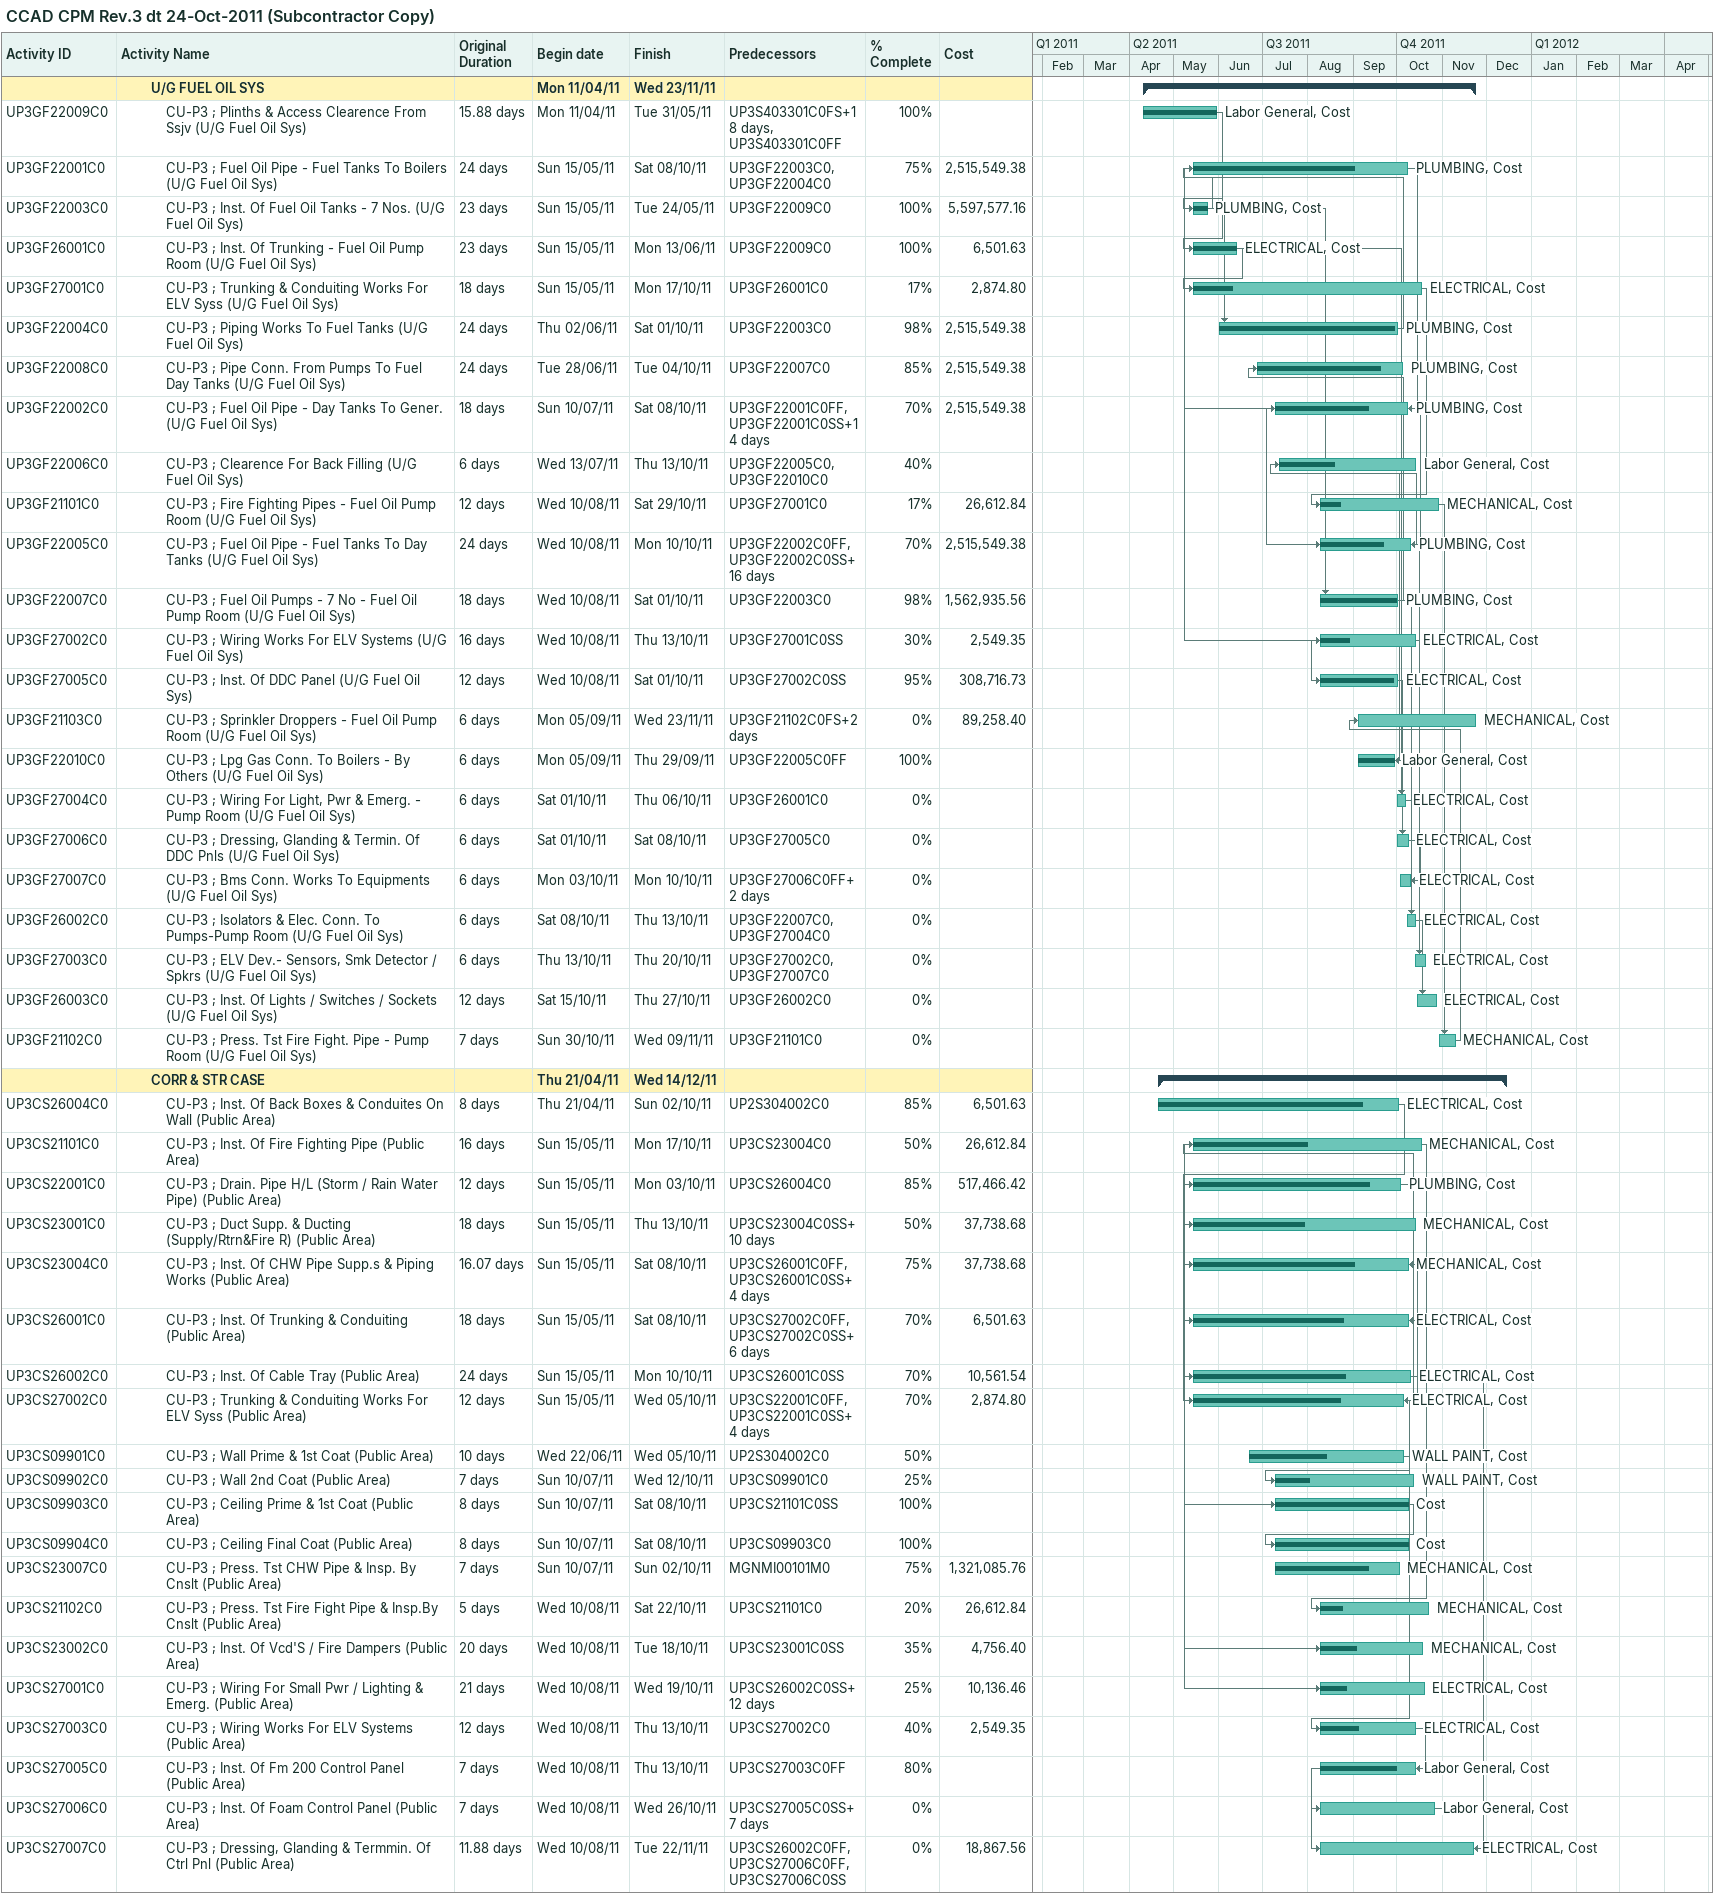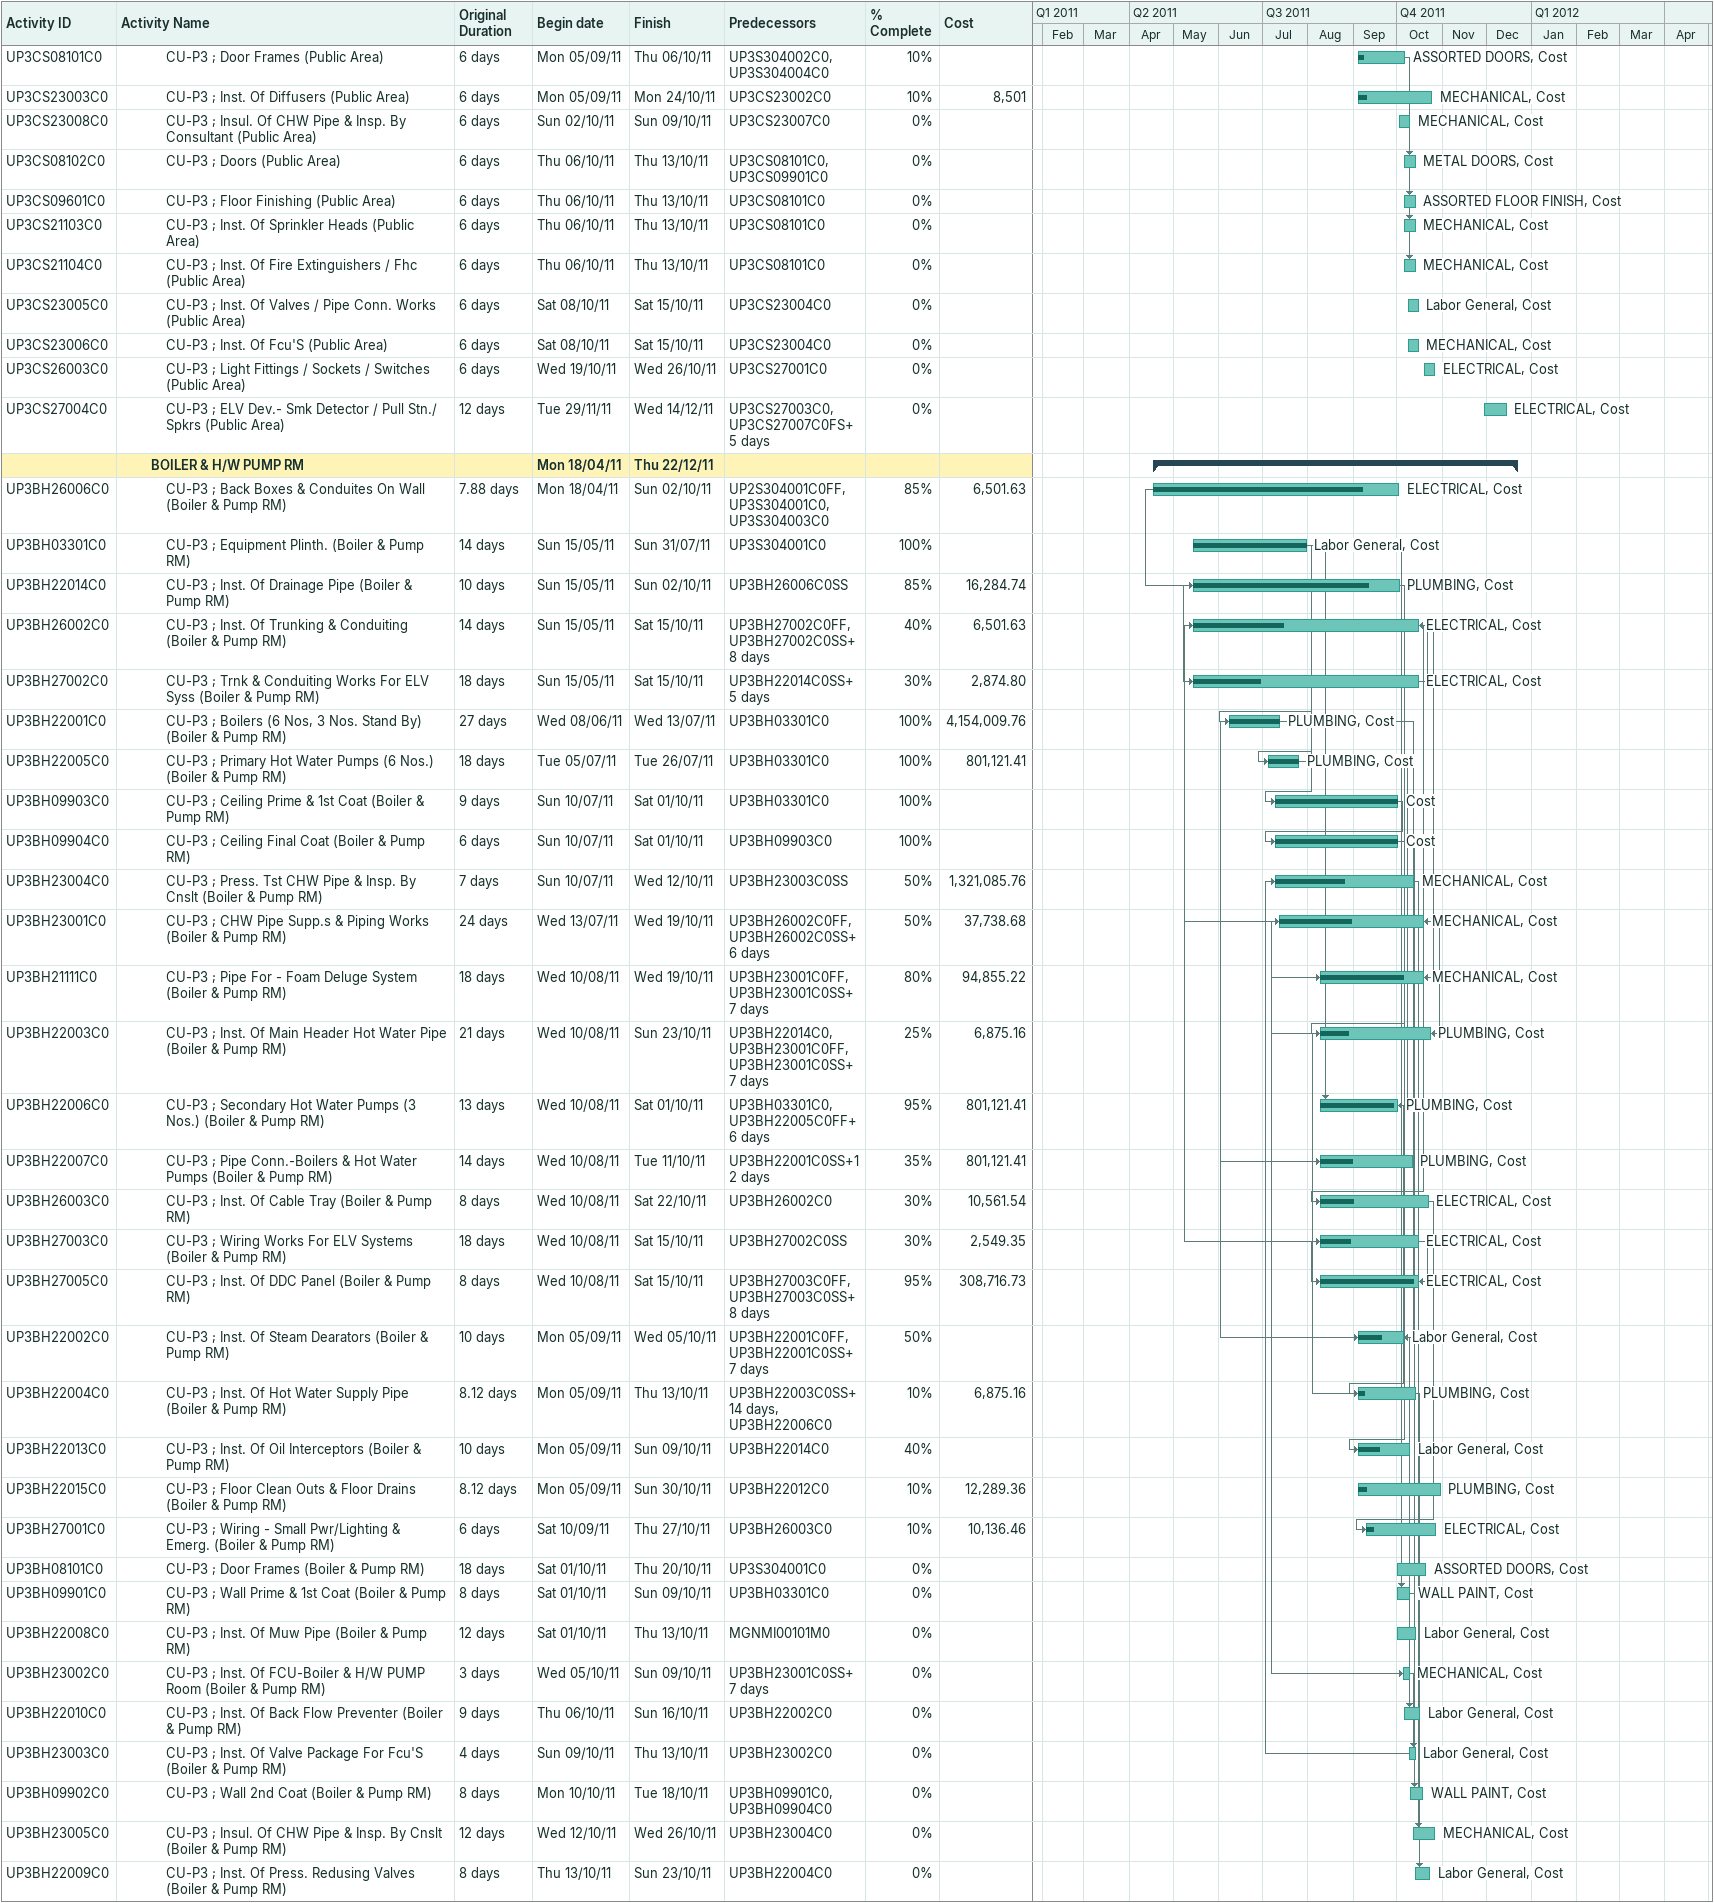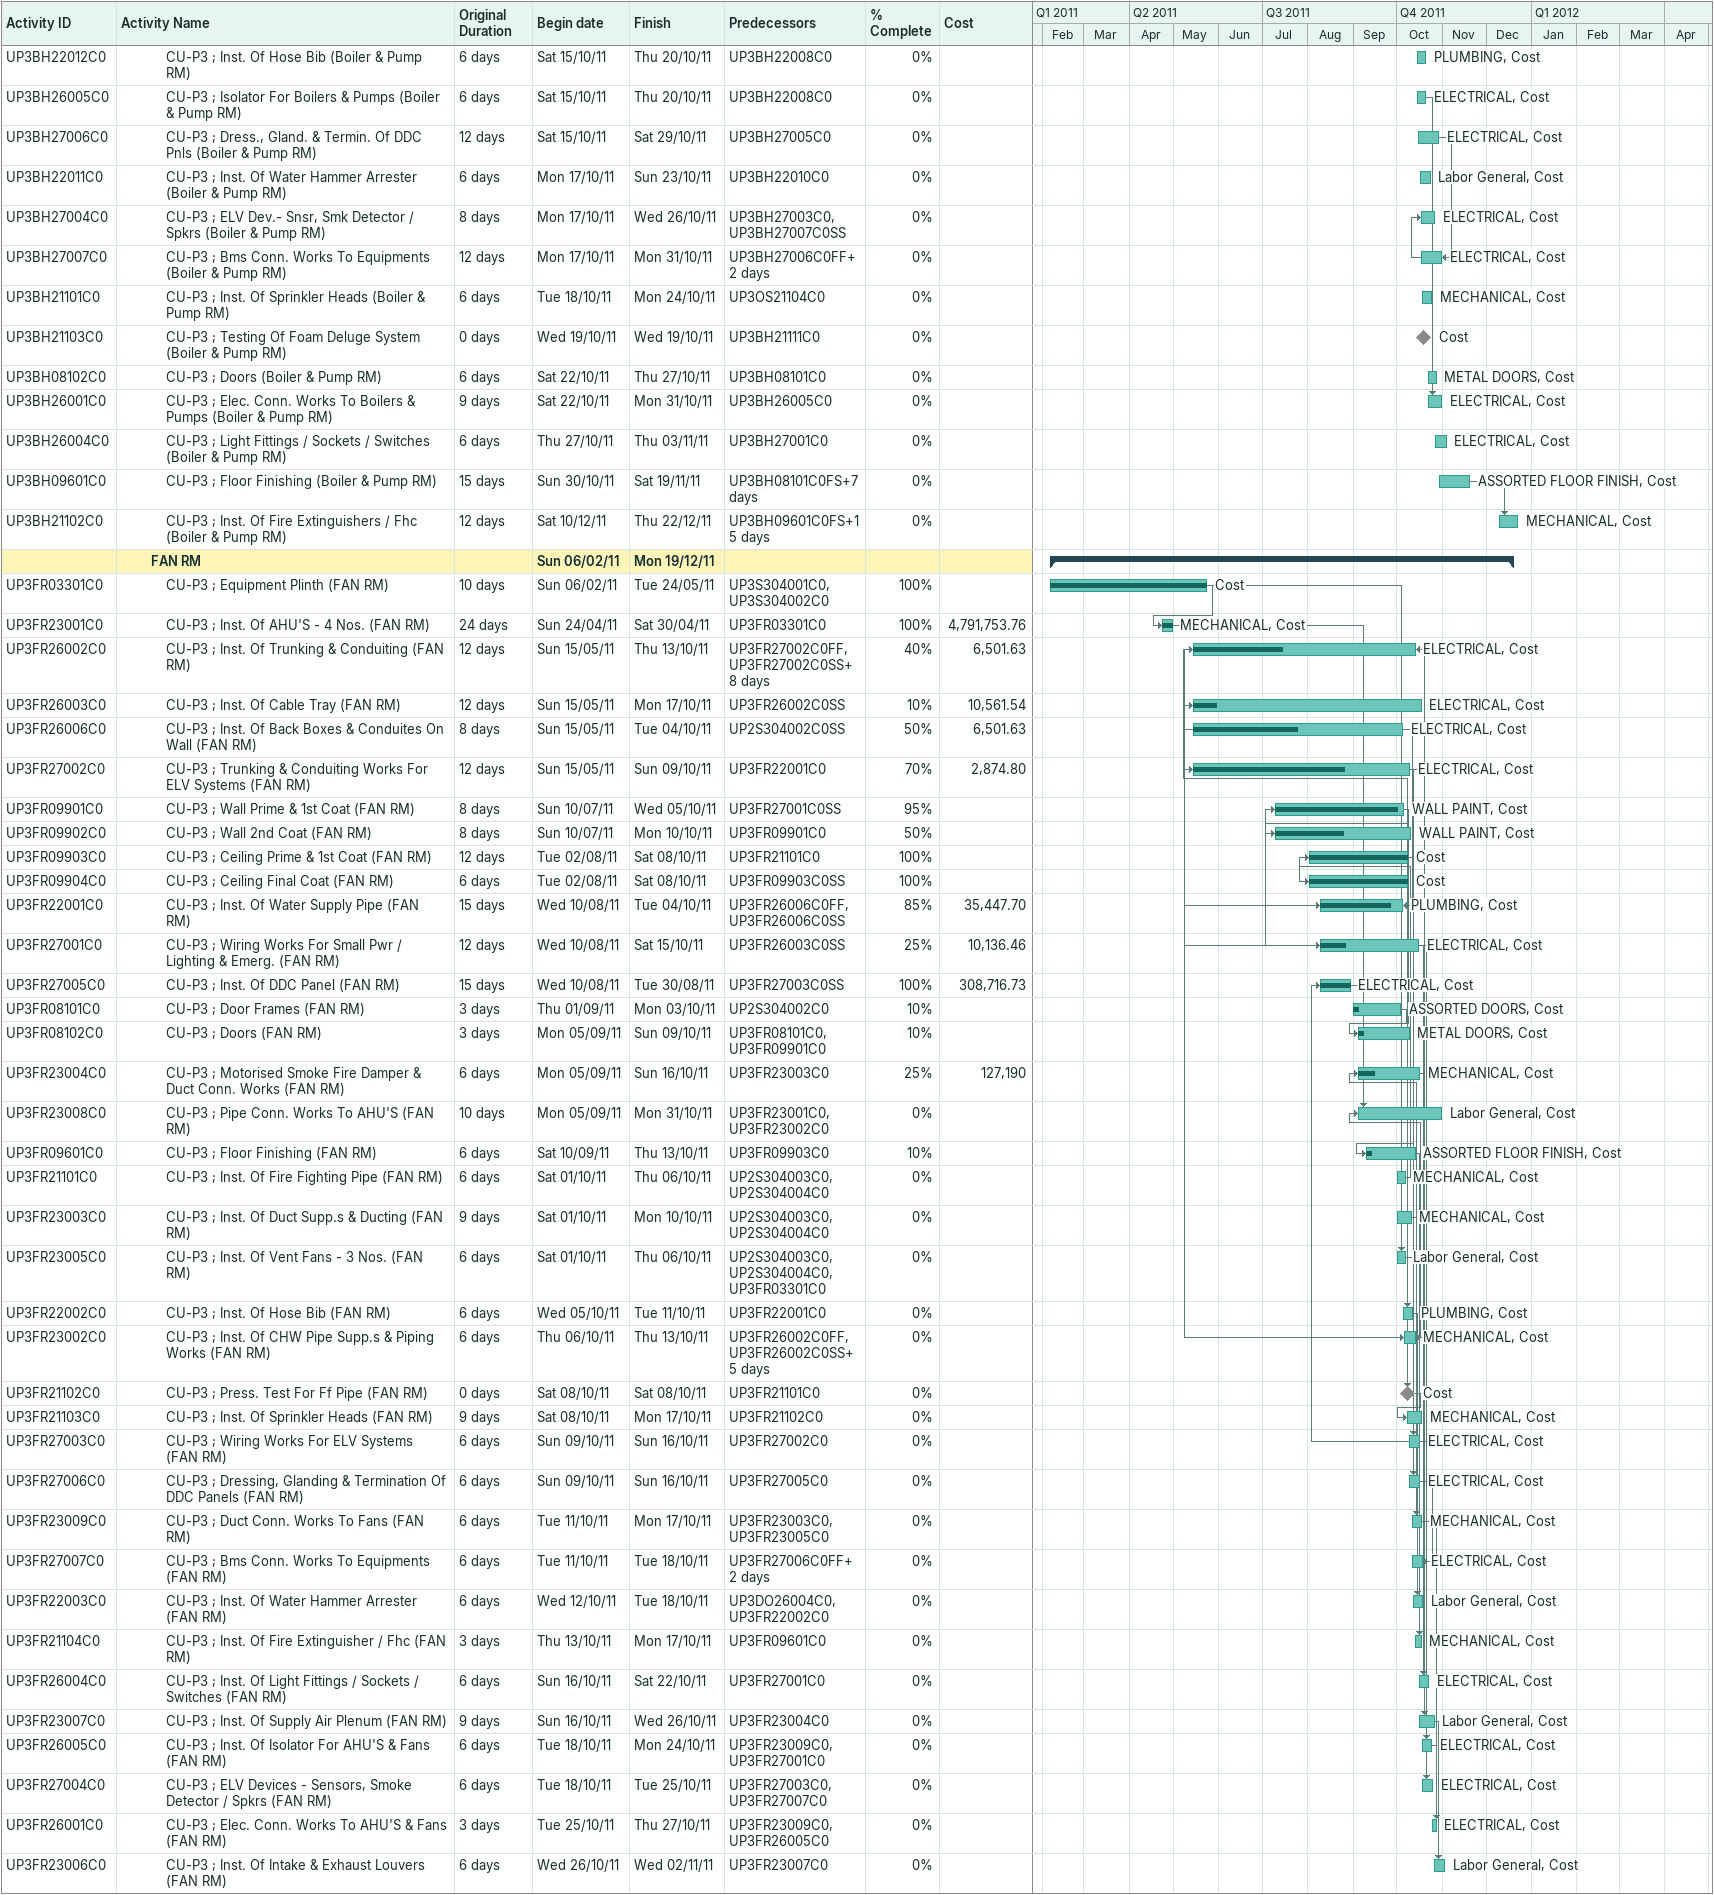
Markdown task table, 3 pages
CCAD CPM Rev.3 dt 24-Oct-2011 (Subcontractor Copy)

| ID | Level | Task | Original duration | Start | Finish | Predecessors | Resources | % complete | Cost |
|---|---|---|---|---|---|---|---|---|---|
|  | 3 | **U/G FUEL OIL SYS** |  | 2011-04-11 | 2011-11-23 |  |  |  |  |
| UP3GF22009C0 | 4 | CU-P3 ; Plinths & Access Clearence From Ssjv (U/G Fuel Oil Sys) | 15.88d | 2011-04-11 | 2011-05-31 | UP3S403301C0FS+18d, UP3S403301C0FF | Labor General, Cost | 100 |  |
| UP3GF22001C0 | 4 | CU-P3 ; Fuel Oil Pipe - Fuel Tanks To Boilers (U/G Fuel Oil Sys) | 24d | 2011-05-15 | 2011-10-08 | UP3GF22003C0, UP3GF22004C0 | PLUMBING, Cost | 75 | 2515549.38 |
| UP3GF22003C0 | 4 | CU-P3 ; Inst. Of Fuel Oil Tanks - 7 Nos. (U/G Fuel Oil Sys) | 23d | 2011-05-15 | 2011-05-24 | UP3GF22009C0 | PLUMBING, Cost | 100 | 5597577.16 |
| UP3GF26001C0 | 4 | CU-P3 ; Inst. Of Trunking - Fuel Oil Pump Room (U/G Fuel Oil Sys) | 23d | 2011-05-15 | 2011-06-13 | UP3GF22009C0 | ELECTRICAL, Cost | 100 | 6501.63 |
| UP3GF27001C0 | 4 | CU-P3 ; Trunking & Conduiting Works For ELV Syss (U/G Fuel Oil Sys) | 18d | 2011-05-15 | 2011-10-17 | UP3GF26001C0 | ELECTRICAL, Cost | 17 | 2874.80 |
| UP3GF22004C0 | 4 | CU-P3 ; Piping Works To Fuel Tanks (U/G Fuel Oil Sys) | 24d | 2011-06-02 | 2011-10-01 | UP3GF22003C0 | PLUMBING, Cost | 98 | 2515549.38 |
| UP3GF22008C0 | 4 | CU-P3 ; Pipe Conn. From Pumps To Fuel Day Tanks (U/G Fuel Oil Sys) | 24d | 2011-06-28 | 2011-10-04 | UP3GF22007C0 | PLUMBING, Cost | 85 | 2515549.38 |
| UP3GF22002C0 | 4 | CU-P3 ; Fuel Oil Pipe - Day Tanks To Gener. (U/G Fuel Oil Sys) | 18d | 2011-07-10 | 2011-10-08 | UP3GF22001C0FF, UP3GF22001C0SS+14d | PLUMBING, Cost | 70 | 2515549.38 |
| UP3GF22006C0 | 4 | CU-P3 ; Clearence For Back Filling (U/G Fuel Oil Sys) | 6d | 2011-07-13 | 2011-10-13 | UP3GF22005C0, UP3GF22010C0 | Labor General, Cost | 40 |  |
| UP3GF21101C0 | 4 | CU-P3 ; Fire Fighting Pipes - Fuel Oil Pump Room (U/G Fuel Oil Sys) | 12d | 2011-08-10 | 2011-10-29 | UP3GF27001C0 | MECHANICAL, Cost | 17 | 26612.84 |
| UP3GF22005C0 | 4 | CU-P3 ; Fuel Oil Pipe - Fuel Tanks To Day Tanks (U/G Fuel Oil Sys) | 24d | 2011-08-10 | 2011-10-10 | UP3GF22002C0FF, UP3GF22002C0SS+16d | PLUMBING, Cost | 70 | 2515549.38 |
| UP3GF22007C0 | 4 | CU-P3 ; Fuel Oil Pumps - 7 No - Fuel Oil Pump Room (U/G Fuel Oil Sys) | 18d | 2011-08-10 | 2011-10-01 | UP3GF22003C0 | PLUMBING, Cost | 98 | 1562935.56 |
| UP3GF27002C0 | 4 | CU-P3 ; Wiring Works For ELV Systems (U/G Fuel Oil Sys) | 16d | 2011-08-10 | 2011-10-13 | UP3GF27001C0SS | ELECTRICAL, Cost | 30 | 2549.35 |
| UP3GF27005C0 | 4 | CU-P3 ; Inst. Of DDC Panel (U/G Fuel Oil Sys) | 12d | 2011-08-10 | 2011-10-01 | UP3GF27002C0SS | ELECTRICAL, Cost | 95 | 308716.73 |
| UP3GF21103C0 | 4 | CU-P3 ; Sprinkler Droppers - Fuel Oil Pump Room (U/G Fuel Oil Sys) | 6d | 2011-09-05 | 2011-11-23 | UP3GF21102C0FS+2d | MECHANICAL, Cost | 0 | 89258.40 |
| UP3GF22010C0 | 4 | CU-P3 ; Lpg Gas Conn. To Boilers - By Others (U/G Fuel Oil Sys) | 6d | 2011-09-05 | 2011-09-29 | UP3GF22005C0FF | Labor General, Cost | 100 |  |
| UP3GF27004C0 | 4 | CU-P3 ; Wiring For Light, Pwr & Emerg. - Pump Room (U/G Fuel Oil Sys) | 6d | 2011-10-01 | 2011-10-06 | UP3GF26001C0 | ELECTRICAL, Cost | 0 |  |
| UP3GF27006C0 | 4 | CU-P3 ; Dressing, Glanding & Termin. Of DDC Pnls (U/G Fuel Oil Sys) | 6d | 2011-10-01 | 2011-10-08 | UP3GF27005C0 | ELECTRICAL, Cost | 0 |  |
| UP3GF27007C0 | 4 | CU-P3 ; Bms Conn. Works To Equipments (U/G Fuel Oil Sys) | 6d | 2011-10-03 | 2011-10-10 | UP3GF27006C0FF+2d | ELECTRICAL, Cost | 0 |  |
| UP3GF26002C0 | 4 | CU-P3 ; Isolators & Elec. Conn. To Pumps-Pump Room (U/G Fuel Oil Sys) | 6d | 2011-10-08 | 2011-10-13 | UP3GF22007C0, UP3GF27004C0 | ELECTRICAL, Cost | 0 |  |
| UP3GF27003C0 | 4 | CU-P3 ; ELV Dev.- Sensors, Smk Detector / Spkrs (U/G Fuel Oil Sys) | 6d | 2011-10-13 | 2011-10-20 | UP3GF27002C0, UP3GF27007C0 | ELECTRICAL, Cost | 0 |  |
| UP3GF26003C0 | 4 | CU-P3 ; Inst. Of Lights / Switches / Sockets (U/G Fuel Oil Sys) | 12d | 2011-10-15 | 2011-10-27 | UP3GF26002C0 | ELECTRICAL, Cost | 0 |  |
| UP3GF21102C0 | 4 | CU-P3 ; Press. Tst Fire Fight. Pipe - Pump Room (U/G Fuel Oil Sys) | 7d | 2011-10-30 | 2011-11-09 | UP3GF21101C0 | MECHANICAL, Cost | 0 |  |
|  | 3 | **CORR & STR CASE** |  | 2011-04-21 | 2011-12-14 |  |  |  |  |
| UP3CS26004C0 | 4 | CU-P3 ; Inst. Of Back Boxes & Conduites On Wall (Public Area) | 8d | 2011-04-21 | 2011-10-02 | UP2S304002C0 | ELECTRICAL, Cost | 85 | 6501.63 |
| UP3CS21101C0 | 4 | CU-P3 ; Inst. Of Fire Fighting Pipe (Public Area) | 16d | 2011-05-15 | 2011-10-17 | UP3CS23004C0 | MECHANICAL, Cost | 50 | 26612.84 |
| UP3CS22001C0 | 4 | CU-P3 ; Drain. Pipe H/L (Storm / Rain Water Pipe) (Public Area) | 12d | 2011-05-15 | 2011-10-03 | UP3CS26004C0 | PLUMBING, Cost | 85 | 517466.42 |
| UP3CS23001C0 | 4 | CU-P3 ; Duct Supp. & Ducting (Supply/Rtrn&Fire R) (Public Area) | 18d | 2011-05-15 | 2011-10-13 | UP3CS23004C0SS+10d | MECHANICAL, Cost | 50 | 37738.68 |
| UP3CS23004C0 | 4 | CU-P3 ; Inst. Of CHW Pipe Supp.s & Piping Works (Public Area) | 16.07d | 2011-05-15 | 2011-10-08 | UP3CS26001C0FF, UP3CS26001C0SS+4d | MECHANICAL, Cost | 75 | 37738.68 |
| UP3CS26001C0 | 4 | CU-P3 ; Inst. Of Trunking & Conduiting (Public Area) | 18d | 2011-05-15 | 2011-10-08 | UP3CS27002C0FF, UP3CS27002C0SS+6d | ELECTRICAL, Cost | 70 | 6501.63 |
| UP3CS26002C0 | 4 | CU-P3 ; Inst. Of Cable Tray (Public Area) | 24d | 2011-05-15 | 2011-10-10 | UP3CS26001C0SS | ELECTRICAL, Cost | 70 | 10561.54 |
| UP3CS27002C0 | 4 | CU-P3 ; Trunking & Conduiting Works For ELV Syss (Public Area) | 12d | 2011-05-15 | 2011-10-05 | UP3CS22001C0FF, UP3CS22001C0SS+4d | ELECTRICAL, Cost | 70 | 2874.80 |
| UP3CS09901C0 | 4 | CU-P3 ; Wall Prime & 1st Coat (Public Area) | 10d | 2011-06-22 | 2011-10-05 | UP2S304002C0 | WALL PAINT, Cost | 50 |  |
| UP3CS09902C0 | 4 | CU-P3 ; Wall 2nd Coat (Public Area) | 7d | 2011-07-10 | 2011-10-12 | UP3CS09901C0 | WALL PAINT, Cost | 25 |  |
| UP3CS09903C0 | 4 | CU-P3 ; Ceiling Prime & 1st Coat (Public Area) | 8d | 2011-07-10 | 2011-10-08 | UP3CS21101C0SS | Cost | 100 |  |
| UP3CS09904C0 | 4 | CU-P3 ; Ceiling Final Coat (Public Area) | 8d | 2011-07-10 | 2011-10-08 | UP3CS09903C0 | Cost | 100 |  |
| UP3CS23007C0 | 4 | CU-P3 ; Press. Tst CHW Pipe & Insp. By Cnslt (Public Area) | 7d | 2011-07-10 | 2011-10-02 | MGNMI00101M0 | MECHANICAL, Cost | 75 | 1321085.76 |
| UP3CS21102C0 | 4 | CU-P3 ; Press. Tst Fire Fight Pipe & Insp.By Cnslt (Public Area) | 5d | 2011-08-10 | 2011-10-22 | UP3CS21101C0 | MECHANICAL, Cost | 20 | 26612.84 |
| UP3CS23002C0 | 4 | CU-P3 ; Inst. Of Vcd'S / Fire Dampers (Public Area) | 20d | 2011-08-10 | 2011-10-18 | UP3CS23001C0SS | MECHANICAL, Cost | 35 | 4756.40 |
| UP3CS27001C0 | 4 | CU-P3 ; Wiring For Small Pwr / Lighting & Emerg. (Public Area) | 21d | 2011-08-10 | 2011-10-19 | UP3CS26002C0SS+12d | ELECTRICAL, Cost | 25 | 10136.46 |
| UP3CS27003C0 | 4 | CU-P3 ; Wiring Works For ELV Systems (Public Area) | 12d | 2011-08-10 | 2011-10-13 | UP3CS27002C0 | ELECTRICAL, Cost | 40 | 2549.35 |
| UP3CS27005C0 | 4 | CU-P3 ; Inst. Of Fm 200 Control Panel (Public Area) | 7d | 2011-08-10 | 2011-10-13 | UP3CS27003C0FF | Labor General, Cost | 80 |  |
| UP3CS27006C0 | 4 | CU-P3 ; Inst. Of Foam Control Panel (Public Area) | 7d | 2011-08-10 | 2011-10-26 | UP3CS27005C0SS+7d | Labor General, Cost | 0 |  |
| UP3CS27007C0 | 4 | CU-P3 ; Dressing, Glanding & Termmin. Of Ctrl Pnl (Public Area) | 11.88d | 2011-08-10 | 2011-11-22 | UP3CS26002C0FF, UP3CS27006C0FF, UP3CS27006C0SS | ELECTRICAL, Cost | 0 | 18867.56 |
| UP3CS08101C0 | 4 | CU-P3 ; Door Frames (Public Area) | 6d | 2011-09-05 | 2011-10-06 | UP3S304002C0, UP3S304004C0 | ASSORTED DOORS, Cost | 10 |  |
| UP3CS23003C0 | 4 | CU-P3 ; Inst. Of Diffusers (Public Area) | 6d | 2011-09-05 | 2011-10-24 | UP3CS23002C0 | MECHANICAL, Cost | 10 | 8501 |
| UP3CS23008C0 | 4 | CU-P3 ; Insul. Of CHW Pipe & Insp. By Consultant (Public Area) | 6d | 2011-10-02 | 2011-10-09 | UP3CS23007C0 | MECHANICAL, Cost | 0 |  |
| UP3CS08102C0 | 4 | CU-P3 ; Doors (Public Area) | 6d | 2011-10-06 | 2011-10-13 | UP3CS08101C0, UP3CS09901C0 | METAL DOORS, Cost | 0 |  |
| UP3CS09601C0 | 4 | CU-P3 ; Floor Finishing (Public Area) | 6d | 2011-10-06 | 2011-10-13 | UP3CS08101C0 | ASSORTED FLOOR FINISH, Cost | 0 |  |
| UP3CS21103C0 | 4 | CU-P3 ; Inst. Of Sprinkler Heads (Public Area) | 6d | 2011-10-06 | 2011-10-13 | UP3CS08101C0 | MECHANICAL, Cost | 0 |  |
| UP3CS21104C0 | 4 | CU-P3 ; Inst. Of Fire Extinguishers / Fhc (Public Area) | 6d | 2011-10-06 | 2011-10-13 | UP3CS08101C0 | MECHANICAL, Cost | 0 |  |
| UP3CS23005C0 | 4 | CU-P3 ; Inst. Of Valves / Pipe Conn. Works (Public Area) | 6d | 2011-10-08 | 2011-10-15 | UP3CS23004C0 | Labor General, Cost | 0 |  |
| UP3CS23006C0 | 4 | CU-P3 ; Inst. Of Fcu'S (Public Area) | 6d | 2011-10-08 | 2011-10-15 | UP3CS23004C0 | MECHANICAL, Cost | 0 |  |
| UP3CS26003C0 | 4 | CU-P3 ; Light Fittings / Sockets / Switches (Public Area) | 6d | 2011-10-19 | 2011-10-26 | UP3CS27001C0 | ELECTRICAL, Cost | 0 |  |
| UP3CS27004C0 | 4 | CU-P3 ; ELV Dev.- Smk Detector / Pull Stn./ Spkrs (Public Area) | 12d | 2011-11-29 | 2011-12-14 | UP3CS27003C0, UP3CS27007C0FS+5d | ELECTRICAL, Cost | 0 |  |
|  | 3 | **BOILER & H/W PUMP RM** |  | 2011-04-18 | 2011-12-22 |  |  |  |  |
| UP3BH26006C0 | 4 | CU-P3 ; Back Boxes & Conduites On Wall (Boiler & Pump RM) | 7.88d | 2011-04-18 | 2011-10-02 | UP2S304001C0FF, UP3S304001C0, UP3S304003C0 | ELECTRICAL, Cost | 85 | 6501.63 |
| UP3BH03301C0 | 4 | CU-P3 ; Equipment Plinth. (Boiler & Pump RM) | 14d | 2011-05-15 | 2011-07-31 | UP3S304001C0 | Labor General, Cost | 100 |  |
| UP3BH22014C0 | 4 | CU-P3 ; Inst. Of Drainage Pipe (Boiler & Pump RM) | 10d | 2011-05-15 | 2011-10-02 | UP3BH26006C0SS | PLUMBING, Cost | 85 | 16284.74 |
| UP3BH26002C0 | 4 | CU-P3 ; Inst. Of Trunking & Conduiting (Boiler & Pump RM) | 14d | 2011-05-15 | 2011-10-15 | UP3BH27002C0FF, UP3BH27002C0SS+8d | ELECTRICAL, Cost | 40 | 6501.63 |
| UP3BH27002C0 | 4 | CU-P3 ; Trnk & Conduiting Works For ELV Syss (Boiler & Pump RM) | 18d | 2011-05-15 | 2011-10-15 | UP3BH22014C0SS+5d | ELECTRICAL, Cost | 30 | 2874.80 |
| UP3BH22001C0 | 4 | CU-P3 ; Boilers (6 Nos, 3 Nos. Stand By) (Boiler & Pump RM) | 27d | 2011-06-08 | 2011-07-13 | UP3BH03301C0 | PLUMBING, Cost | 100 | 4154009.76 |
| UP3BH22005C0 | 4 | CU-P3 ; Primary Hot Water Pumps (6 Nos.) (Boiler & Pump RM) | 18d | 2011-07-05 | 2011-07-26 | UP3BH03301C0 | PLUMBING, Cost | 100 | 801121.41 |
| UP3BH09903C0 | 4 | CU-P3 ; Ceiling Prime & 1st Coat (Boiler & Pump RM) | 9d | 2011-07-10 | 2011-10-01 | UP3BH03301C0 | Cost | 100 |  |
| UP3BH09904C0 | 4 | CU-P3 ; Ceiling Final Coat (Boiler & Pump RM) | 6d | 2011-07-10 | 2011-10-01 | UP3BH09903C0 | Cost | 100 |  |
| UP3BH23004C0 | 4 | CU-P3 ; Press. Tst CHW Pipe & Insp. By Cnslt (Boiler & Pump RM) | 7d | 2011-07-10 | 2011-10-12 | UP3BH23003C0SS | MECHANICAL, Cost | 50 | 1321085.76 |
| UP3BH23001C0 | 4 | CU-P3 ; CHW Pipe Supp.s & Piping Works (Boiler & Pump RM) | 24d | 2011-07-13 | 2011-10-19 | UP3BH26002C0FF, UP3BH26002C0SS+6d | MECHANICAL, Cost | 50 | 37738.68 |
| UP3BH21111C0 | 4 | CU-P3 ; Pipe For - Foam Deluge System (Boiler & Pump RM) | 18d | 2011-08-10 | 2011-10-19 | UP3BH23001C0FF, UP3BH23001C0SS+7d | MECHANICAL, Cost | 80 | 94855.22 |
| UP3BH22003C0 | 4 | CU-P3 ; Inst. Of Main Header Hot Water Pipe (Boiler & Pump RM) | 21d | 2011-08-10 | 2011-10-23 | UP3BH22014C0, UP3BH23001C0FF, UP3BH23001C0SS+7d | PLUMBING, Cost | 25 | 6875.16 |
| UP3BH22006C0 | 4 | CU-P3 ; Secondary Hot Water Pumps (3 Nos.) (Boiler & Pump RM) | 13d | 2011-08-10 | 2011-10-01 | UP3BH03301C0, UP3BH22005C0FF+6d | PLUMBING, Cost | 95 | 801121.41 |
| UP3BH22007C0 | 4 | CU-P3 ; Pipe Conn.-Boilers & Hot Water Pumps (Boiler & Pump RM) | 14d | 2011-08-10 | 2011-10-11 | UP3BH22001C0SS+12d | PLUMBING, Cost | 35 | 801121.41 |
| UP3BH26003C0 | 4 | CU-P3 ; Inst. Of Cable Tray (Boiler & Pump RM) | 8d | 2011-08-10 | 2011-10-22 | UP3BH26002C0 | ELECTRICAL, Cost | 30 | 10561.54 |
| UP3BH27003C0 | 4 | CU-P3 ; Wiring Works For ELV Systems (Boiler & Pump RM) | 18d | 2011-08-10 | 2011-10-15 | UP3BH27002C0SS | ELECTRICAL, Cost | 30 | 2549.35 |
| UP3BH27005C0 | 4 | CU-P3 ; Inst. Of DDC Panel (Boiler & Pump RM) | 8d | 2011-08-10 | 2011-10-15 | UP3BH27003C0FF, UP3BH27003C0SS+8d | ELECTRICAL, Cost | 95 | 308716.73 |
| UP3BH22002C0 | 4 | CU-P3 ; Inst. Of Steam Dearators (Boiler & Pump RM) | 10d | 2011-09-05 | 2011-10-05 | UP3BH22001C0FF, UP3BH22001C0SS+7d | Labor General, Cost | 50 |  |
| UP3BH22004C0 | 4 | CU-P3 ; Inst. Of Hot Water Supply Pipe (Boiler & Pump RM) | 8.12d | 2011-09-05 | 2011-10-13 | UP3BH22003C0SS+14d, UP3BH22006C0 | PLUMBING, Cost | 10 | 6875.16 |
| UP3BH22013C0 | 4 | CU-P3 ; Inst. Of Oil Interceptors (Boiler & Pump RM) | 10d | 2011-09-05 | 2011-10-09 | UP3BH22014C0 | Labor General, Cost | 40 |  |
| UP3BH22015C0 | 4 | CU-P3 ; Floor Clean Outs & Floor Drains (Boiler & Pump RM) | 8.12d | 2011-09-05 | 2011-10-30 | UP3BH22012C0 | PLUMBING, Cost | 10 | 12289.36 |
| UP3BH27001C0 | 4 | CU-P3 ; Wiring - Small Pwr/Lighting & Emerg. (Boiler & Pump RM) | 6d | 2011-09-10 | 2011-10-27 | UP3BH26003C0 | ELECTRICAL, Cost | 10 | 10136.46 |
| UP3BH08101C0 | 4 | CU-P3 ; Door Frames (Boiler & Pump RM) | 18d | 2011-10-01 | 2011-10-20 | UP3S304001C0 | ASSORTED DOORS, Cost | 0 |  |
| UP3BH09901C0 | 4 | CU-P3 ; Wall Prime & 1st Coat (Boiler & Pump RM) | 8d | 2011-10-01 | 2011-10-09 | UP3BH03301C0 | WALL PAINT, Cost | 0 |  |
| UP3BH22008C0 | 4 | CU-P3 ; Inst. Of Muw Pipe (Boiler & Pump RM) | 12d | 2011-10-01 | 2011-10-13 | MGNMI00101M0 | Labor General, Cost | 0 |  |
| UP3BH23002C0 | 4 | CU-P3 ; Inst. Of FCU-Boiler & H/W PUMP Room (Boiler & Pump RM) | 3d | 2011-10-05 | 2011-10-09 | UP3BH23001C0SS+7d | MECHANICAL, Cost | 0 |  |
| UP3BH22010C0 | 4 | CU-P3 ; Inst. Of Back Flow Preventer (Boiler & Pump RM) | 9d | 2011-10-06 | 2011-10-16 | UP3BH22002C0 | Labor General, Cost | 0 |  |
| UP3BH23003C0 | 4 | CU-P3 ; Inst. Of Valve Package For Fcu'S (Boiler & Pump RM) | 4d | 2011-10-09 | 2011-10-13 | UP3BH23002C0 | Labor General, Cost | 0 |  |
| UP3BH09902C0 | 4 | CU-P3 ; Wall 2nd Coat (Boiler & Pump RM) | 8d | 2011-10-10 | 2011-10-18 | UP3BH09901C0, UP3BH09904C0 | WALL PAINT, Cost | 0 |  |
| UP3BH23005C0 | 4 | CU-P3 ; Insul. Of CHW Pipe & Insp. By Cnslt (Boiler & Pump RM) | 12d | 2011-10-12 | 2011-10-26 | UP3BH23004C0 | MECHANICAL, Cost | 0 |  |
| UP3BH22009C0 | 4 | CU-P3 ; Inst. Of Press. Redusing Valves (Boiler & Pump RM) | 8d | 2011-10-13 | 2011-10-23 | UP3BH22004C0 | Labor General, Cost | 0 |  |
| UP3BH22012C0 | 4 | CU-P3 ; Inst. Of Hose Bib (Boiler & Pump RM) | 6d | 2011-10-15 | 2011-10-20 | UP3BH22008C0 | PLUMBING, Cost | 0 |  |
| UP3BH26005C0 | 4 | CU-P3 ; Isolator For Boilers & Pumps (Boiler & Pump RM) | 6d | 2011-10-15 | 2011-10-20 | UP3BH22008C0 | ELECTRICAL, Cost | 0 |  |
| UP3BH27006C0 | 4 | CU-P3 ; Dress., Gland. & Termin. Of DDC Pnls (Boiler & Pump RM) | 12d | 2011-10-15 | 2011-10-29 | UP3BH27005C0 | ELECTRICAL, Cost | 0 |  |
| UP3BH22011C0 | 4 | CU-P3 ; Inst. Of Water Hammer Arrester (Boiler & Pump RM) | 6d | 2011-10-17 | 2011-10-23 | UP3BH22010C0 | Labor General, Cost | 0 |  |
| UP3BH27004C0 | 4 | CU-P3 ; ELV Dev.- Snsr, Smk Detector / Spkrs (Boiler & Pump RM) | 8d | 2011-10-17 | 2011-10-26 | UP3BH27003C0, UP3BH27007C0SS | ELECTRICAL, Cost | 0 |  |
| UP3BH27007C0 | 4 | CU-P3 ; Bms Conn. Works To Equipments (Boiler & Pump RM) | 12d | 2011-10-17 | 2011-10-31 | UP3BH27006C0FF+2d | ELECTRICAL, Cost | 0 |  |
| UP3BH21101C0 | 4 | CU-P3 ; Inst. Of Sprinkler Heads (Boiler & Pump RM) | 6d | 2011-10-18 | 2011-10-24 | UP3OS21104C0 | MECHANICAL, Cost | 0 |  |
| UP3BH21103C0 | 4 | CU-P3 ; Testing Of Foam Deluge System (Boiler & Pump RM) | 0d | 2011-10-19 | 2011-10-19 | UP3BH21111C0 | Cost | 0 |  |
| UP3BH08102C0 | 4 | CU-P3 ; Doors (Boiler & Pump RM) | 6d | 2011-10-22 | 2011-10-27 | UP3BH08101C0 | METAL DOORS, Cost | 0 |  |
| UP3BH26001C0 | 4 | CU-P3 ; Elec. Conn. Works To Boilers & Pumps (Boiler & Pump RM) | 9d | 2011-10-22 | 2011-10-31 | UP3BH26005C0 | ELECTRICAL, Cost | 0 |  |
| UP3BH26004C0 | 4 | CU-P3 ; Light Fittings / Sockets / Switches (Boiler & Pump RM) | 6d | 2011-10-27 | 2011-11-03 | UP3BH27001C0 | ELECTRICAL, Cost | 0 |  |
| UP3BH09601C0 | 4 | CU-P3 ; Floor Finishing (Boiler & Pump RM) | 15d | 2011-10-30 | 2011-11-19 | UP3BH08101C0FS+7d | ASSORTED FLOOR FINISH, Cost | 0 |  |
| UP3BH21102C0 | 4 | CU-P3 ; Inst. Of Fire Extinguishers / Fhc (Boiler & Pump RM) | 12d | 2011-12-10 | 2011-12-22 | UP3BH09601C0FS+15d | MECHANICAL, Cost | 0 |  |
|  | 3 | **FAN RM** |  | 2011-02-06 | 2011-12-19 |  |  |  |  |
| UP3FR03301C0 | 4 | CU-P3 ; Equipment Plinth (FAN RM) | 10d | 2011-02-06 | 2011-05-24 | UP3S304001C0, UP3S304002C0 | Cost | 100 |  |
| UP3FR23001C0 | 4 | CU-P3 ; Inst. Of AHU'S - 4 Nos. (FAN RM) | 24d | 2011-04-24 | 2011-04-30 | UP3FR03301C0 | MECHANICAL, Cost | 100 | 4791753.76 |
| UP3FR26002C0 | 4 | CU-P3 ; Inst. Of Trunking & Conduiting (FAN RM) | 12d | 2011-05-15 | 2011-10-13 | UP3FR27002C0FF, UP3FR27002C0SS+8d | ELECTRICAL, Cost | 40 | 6501.63 |
| UP3FR26003C0 | 4 | CU-P3 ; Inst. Of Cable Tray (FAN RM) | 12d | 2011-05-15 | 2011-10-17 | UP3FR26002C0SS | ELECTRICAL, Cost | 10 | 10561.54 |
| UP3FR26006C0 | 4 | CU-P3 ; Inst. Of Back Boxes & Conduites On Wall (FAN RM) | 8d | 2011-05-15 | 2011-10-04 | UP2S304002C0SS | ELECTRICAL, Cost | 50 | 6501.63 |
| UP3FR27002C0 | 4 | CU-P3 ; Trunking & Conduiting Works For ELV Systems (FAN RM) | 12d | 2011-05-15 | 2011-10-09 | UP3FR22001C0 | ELECTRICAL, Cost | 70 | 2874.80 |
| UP3FR09901C0 | 4 | CU-P3 ; Wall Prime & 1st Coat (FAN RM) | 8d | 2011-07-10 | 2011-10-05 | UP3FR27001C0SS | WALL PAINT, Cost | 95 |  |
| UP3FR09902C0 | 4 | CU-P3 ; Wall 2nd Coat (FAN RM) | 8d | 2011-07-10 | 2011-10-10 | UP3FR09901C0 | WALL PAINT, Cost | 50 |  |
| UP3FR09903C0 | 4 | CU-P3 ; Ceiling Prime & 1st Coat (FAN RM) | 12d | 2011-08-02 | 2011-10-08 | UP3FR21101C0 | Cost | 100 |  |
| UP3FR09904C0 | 4 | CU-P3 ; Ceiling Final Coat (FAN RM) | 6d | 2011-08-02 | 2011-10-08 | UP3FR09903C0SS | Cost | 100 |  |
| UP3FR22001C0 | 4 | CU-P3 ; Inst. Of Water Supply Pipe (FAN RM) | 15d | 2011-08-10 | 2011-10-04 | UP3FR26006C0FF, UP3FR26006C0SS | PLUMBING, Cost | 85 | 35447.70 |
| UP3FR27001C0 | 4 | CU-P3 ; Wiring Works For Small Pwr / Lighting & Emerg. (FAN RM) | 12d | 2011-08-10 | 2011-10-15 | UP3FR26003C0SS | ELECTRICAL, Cost | 25 | 10136.46 |
| UP3FR27005C0 | 4 | CU-P3 ; Inst. Of DDC Panel (FAN RM) | 15d | 2011-08-10 | 2011-08-30 | UP3FR27003C0SS | ELECTRICAL, Cost | 100 | 308716.73 |
| UP3FR08101C0 | 4 | CU-P3 ; Door Frames (FAN RM) | 3d | 2011-09-01 | 2011-10-03 | UP2S304002C0 | ASSORTED DOORS, Cost | 10 |  |
| UP3FR08102C0 | 4 | CU-P3 ; Doors (FAN RM) | 3d | 2011-09-05 | 2011-10-09 | UP3FR08101C0, UP3FR09901C0 | METAL DOORS, Cost | 10 |  |
| UP3FR23004C0 | 4 | CU-P3 ; Motorised Smoke Fire Damper & Duct Conn. Works (FAN RM) | 6d | 2011-09-05 | 2011-10-16 | UP3FR23003C0 | MECHANICAL, Cost | 25 | 127190 |
| UP3FR23008C0 | 4 | CU-P3 ; Pipe Conn. Works To AHU'S (FAN RM) | 10d | 2011-09-05 | 2011-10-31 | UP3FR23001C0, UP3FR23002C0 | Labor General, Cost | 0 |  |
| UP3FR09601C0 | 4 | CU-P3 ; Floor Finishing (FAN RM) | 6d | 2011-09-10 | 2011-10-13 | UP3FR09903C0 | ASSORTED FLOOR FINISH, Cost | 10 |  |
| UP3FR21101C0 | 4 | CU-P3 ; Inst. Of Fire Fighting Pipe (FAN RM) | 6d | 2011-10-01 | 2011-10-06 | UP2S304003C0, UP2S304004C0 | MECHANICAL, Cost | 0 |  |
| UP3FR23003C0 | 4 | CU-P3 ; Inst. Of Duct Supp.s & Ducting (FAN RM) | 9d | 2011-10-01 | 2011-10-10 | UP2S304003C0, UP2S304004C0 | MECHANICAL, Cost | 0 |  |
| UP3FR23005C0 | 4 | CU-P3 ; Inst. Of Vent Fans - 3 Nos. (FAN RM) | 6d | 2011-10-01 | 2011-10-06 | UP2S304003C0, UP2S304004C0, UP3FR03301C0 | Labor General, Cost | 0 |  |
| UP3FR22002C0 | 4 | CU-P3 ; Inst. Of Hose Bib (FAN RM) | 6d | 2011-10-05 | 2011-10-11 | UP3FR22001C0 | PLUMBING, Cost | 0 |  |
| UP3FR23002C0 | 4 | CU-P3 ; Inst. Of CHW Pipe Supp.s & Piping Works (FAN RM) | 6d | 2011-10-06 | 2011-10-13 | UP3FR26002C0FF, UP3FR26002C0SS+5d | MECHANICAL, Cost | 0 |  |
| UP3FR21102C0 | 4 | CU-P3 ; Press. Test For Ff Pipe (FAN RM) | 0d | 2011-10-08 | 2011-10-08 | UP3FR21101C0 | Cost | 0 |  |
| UP3FR21103C0 | 4 | CU-P3 ; Inst. Of Sprinkler Heads (FAN RM) | 9d | 2011-10-08 | 2011-10-17 | UP3FR21102C0 | MECHANICAL, Cost | 0 |  |
| UP3FR27003C0 | 4 | CU-P3 ; Wiring Works For ELV Systems (FAN RM) | 6d | 2011-10-09 | 2011-10-16 | UP3FR27002C0 | ELECTRICAL, Cost | 0 |  |
| UP3FR27006C0 | 4 | CU-P3 ; Dressing, Glanding & Termination Of DDC Panels (FAN RM) | 6d | 2011-10-09 | 2011-10-16 | UP3FR27005C0 | ELECTRICAL, Cost | 0 |  |
| UP3FR23009C0 | 4 | CU-P3 ; Duct Conn. Works To Fans (FAN RM) | 6d | 2011-10-11 | 2011-10-17 | UP3FR23003C0, UP3FR23005C0 | MECHANICAL, Cost | 0 |  |
| UP3FR27007C0 | 4 | CU-P3 ; Bms Conn. Works To Equipments (FAN RM) | 6d | 2011-10-11 | 2011-10-18 | UP3FR27006C0FF+2d | ELECTRICAL, Cost | 0 |  |
| UP3FR22003C0 | 4 | CU-P3 ; Inst. Of Water Hammer Arrester (FAN RM) | 6d | 2011-10-12 | 2011-10-18 | UP3DO26004C0, UP3FR22002C0 | Labor General, Cost | 0 |  |
| UP3FR21104C0 | 4 | CU-P3 ; Inst. Of Fire Extinguisher / Fhc (FAN RM) | 3d | 2011-10-13 | 2011-10-17 | UP3FR09601C0 | MECHANICAL, Cost | 0 |  |
| UP3FR26004C0 | 4 | CU-P3 ; Inst. Of Light Fittings / Sockets / Switches (FAN RM) | 6d | 2011-10-16 | 2011-10-22 | UP3FR27001C0 | ELECTRICAL, Cost | 0 |  |
| UP3FR23007C0 | 4 | CU-P3 ; Inst. Of Supply Air Plenum (FAN RM) | 9d | 2011-10-16 | 2011-10-26 | UP3FR23004C0 | Labor General, Cost | 0 |  |
| UP3FR26005C0 | 4 | CU-P3 ; Inst. Of Isolator For AHU'S & Fans (FAN RM) | 6d | 2011-10-18 | 2011-10-24 | UP3FR23009C0, UP3FR27001C0 | ELECTRICAL, Cost | 0 |  |
| UP3FR27004C0 | 4 | CU-P3 ; ELV Devices - Sensors, Smoke Detector / Spkrs (FAN RM) | 6d | 2011-10-18 | 2011-10-25 | UP3FR27003C0, UP3FR27007C0 | ELECTRICAL, Cost | 0 |  |
| UP3FR26001C0 | 4 | CU-P3 ; Elec. Conn. Works To AHU'S & Fans (FAN RM) | 3d | 2011-10-25 | 2011-10-27 | UP3FR23009C0, UP3FR26005C0 | ELECTRICAL, Cost | 0 |  |
| UP3FR23006C0 | 4 | CU-P3 ; Inst. Of Intake & Exhaust Louvers (FAN RM) | 6d | 2011-10-26 | 2011-11-02 | UP3FR23007C0 | Labor General, Cost | 0 |  |
